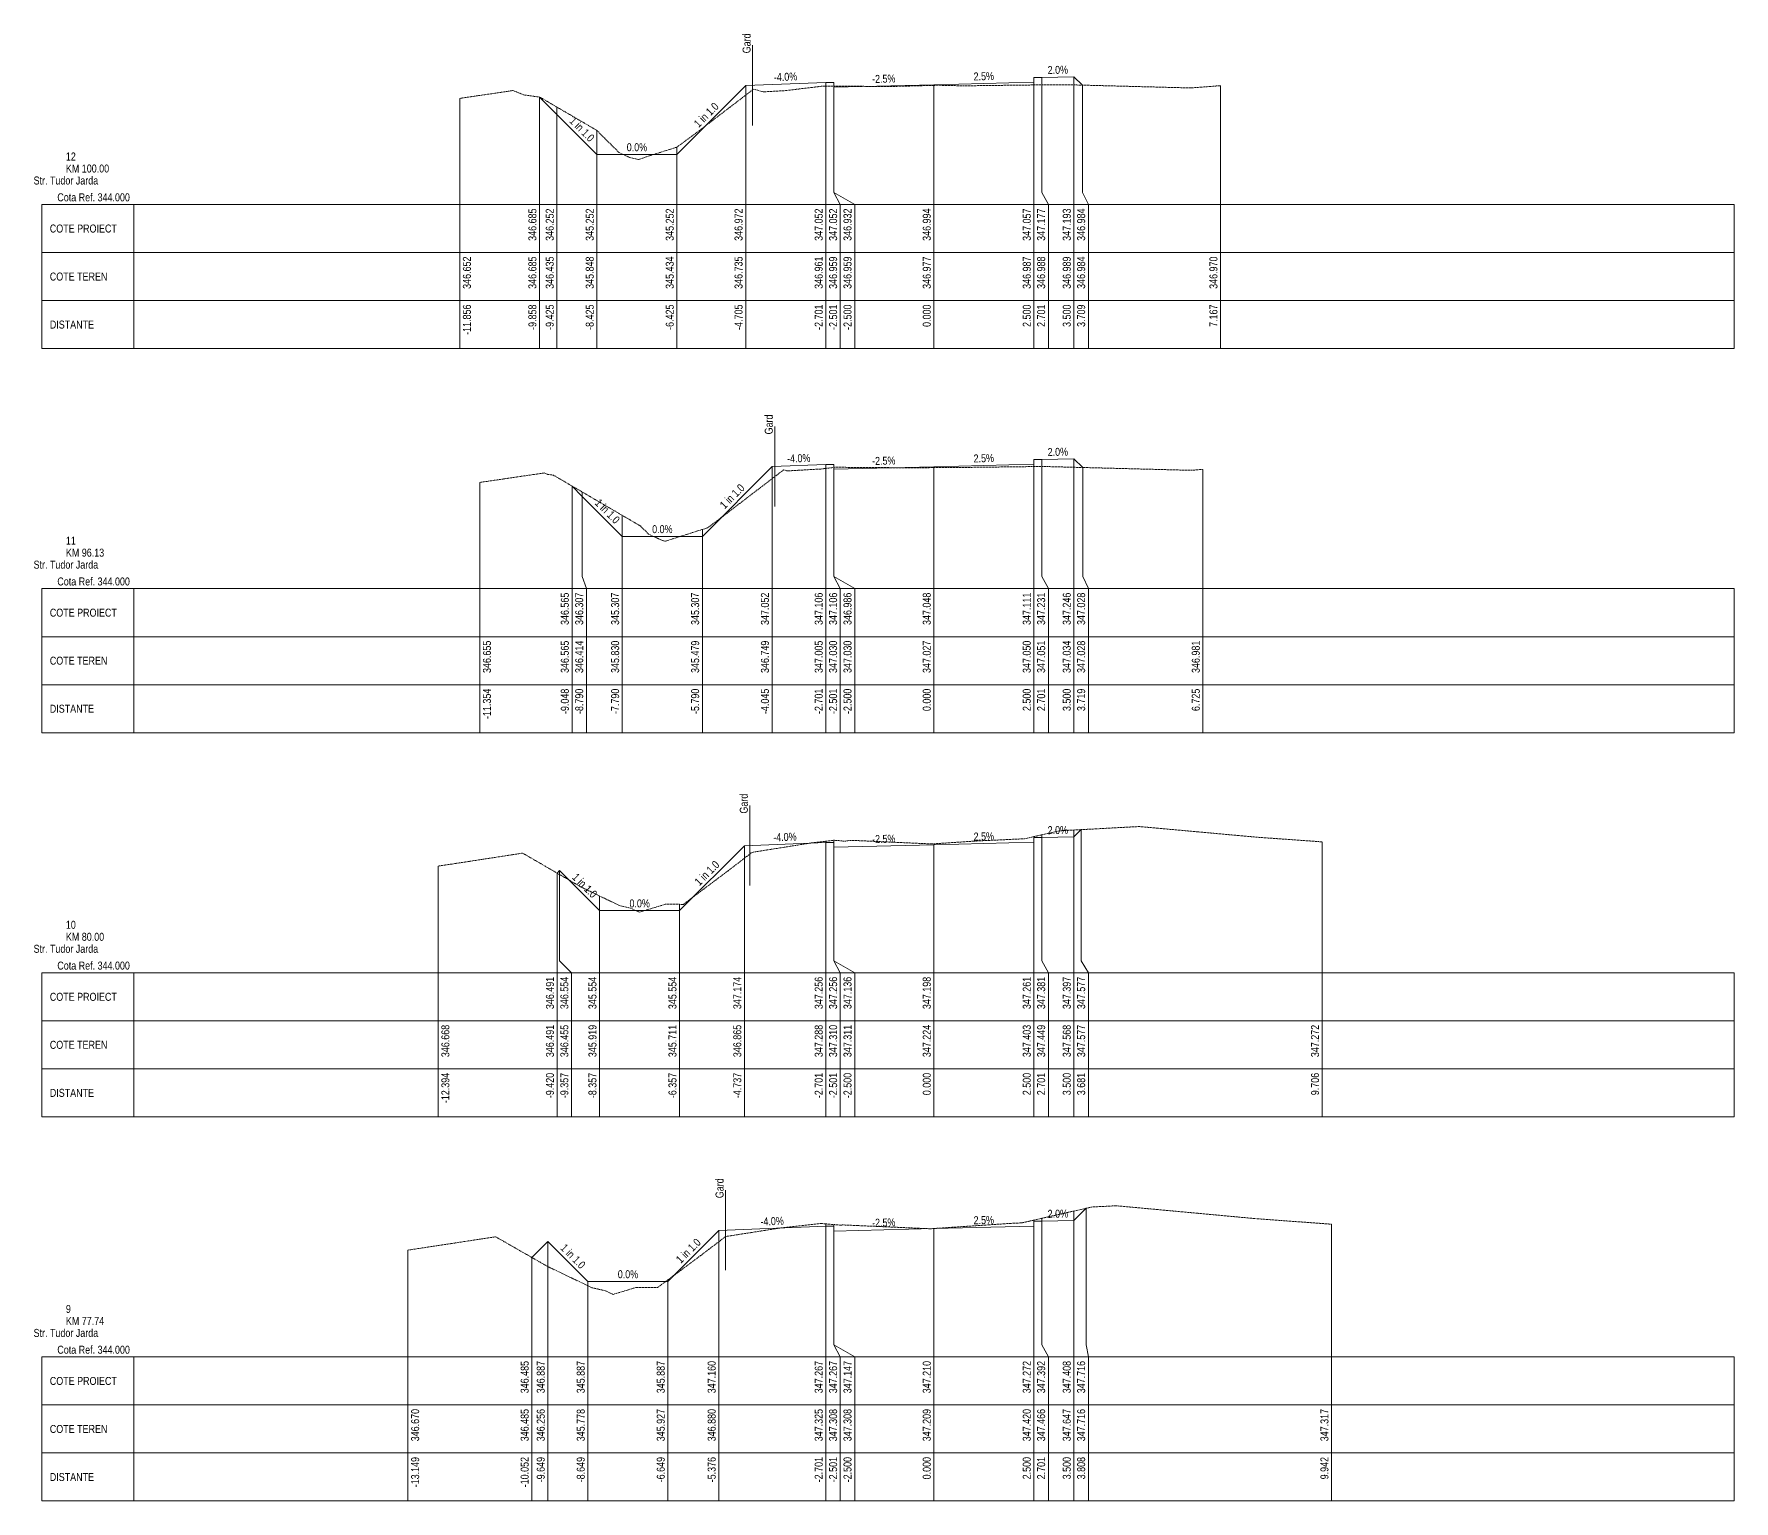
# Paper-space layout 'Str. Tudor Jarda-XS-1' of a CAD drawing. Extents: x 5 to 860, y 10 to 5944.
# Drawn here: x 5 to 430, y 778 to 1144.6 of the extents above; entities that cross this region are included whole.
import ezdxf
from ezdxf.enums import TextEntityAlignment as Align

# ---------------------------------------------------------------- set-up
doc = ezdxf.new("R2010")
doc.units = 0
doc.linetypes.add('DASHED2', pattern=[0.375, 0.25, -0.125])
doc.layers.add('ARD-No Plot', color=1, linetype='Continuous', lineweight=0, plot=False)
for name, color, linetype, lineweight in [('DESIGN-TEXT', 7, 'Continuous', 0), ('EXISTING-TEXT', 7, 'Continuous', 0), ('LINES', 7, 'Continuous', 0), ('Text', 7, 'Continuous', 0), ('X-RL', 7, 'Continuous', 0), ('XPLOT-DESIGN', 5, 'Continuous', 0), ('XPLOT-EXISTING', 3, 'DASHED2', 0), ('XPLOT-GRADE', 7, 'Continuous', 0), ('XPLOT-KM', 7, 'Continuous', 0), ('XPLOT-TITLE', 7, 'Continuous', 0)]:
    doc.layers.add(name, color=color, linetype=linetype, lineweight=lineweight)
doc.styles.add('Arial', font='arial.ttf', dxfattribs={"width": 0.8})

psp = doc.layouts.new('Str. Tudor Jarda-XS-1')

# ---------------------------------------------------------------- linework, layer by layer
at = {"layer": 'LINES'}
for p, q in [((184.663, 1141.787), (184.663, 1121.787)), ((182.95, 1105), (182.95, 1131.718)), ((182.95, 1105), (182.95, 1131.718)), ((182.95, 1105), (182.95, 1131.718)), ((202.99, 1105), (202.99, 1132.52)), ((202.99, 1105), (202.99, 1132.52)), ((202.99, 1105), (202.99, 1132.52)), ((204.99, 1105), (204.99, 1132.52)), ((204.99, 1105), (204.99, 1132.52)), ((204.99, 1105), (204.99, 1132.52)), ((205, 1105), (205, 1131.594)), ((205, 1105), (205, 1131.594)), ((205, 1105), (205, 1131.594)), ((230, 1105), (230, 1131.945)), ((230, 1105), (230, 1131.945)), ((230, 1105), (230, 1131.945)), ((255, 1105), (255, 1132.57)), ((255, 1105), (255, 1132.57)), ((255, 1105), (255, 1132.57)), ((257.01, 1105), (257.01, 1133.77)), ((257.01, 1105), (257.01, 1133.77)), ((257.01, 1105), (257.01, 1133.77)), ((265, 1105), (265, 1133.93)), ((265, 1105), (265, 1133.93)), ((265, 1105), (265, 1133.93)), ((267.094, 1105), (267.094, 1131.836)), ((267.094, 1105), (267.094, 1131.836)), ((267.094, 1105), (267.094, 1131.836)), ((301.667, 1105), (301.667, 1131.704)), ((301.667, 1105), (301.667, 1131.704)), ((111.442, 1105), (111.442, 1128.52)), ((111.442, 1105), (111.442, 1128.52)), ((131.419, 1105), (131.419, 1128.848)), ((131.419, 1105), (131.419, 1128.848)), ((131.419, 1105), (131.419, 1128.848)), ((135.75, 1105), (135.75, 1126.35)), ((135.75, 1105), (135.75, 1126.35)), ((135.75, 1105), (135.75, 1126.35)), ((145.75, 1105), (145.75, 1120.482)), ((145.75, 1105), (145.75, 1120.482)), ((145.75, 1105), (145.75, 1120.482)), ((165.75, 1105), (165.75, 1116.342)), ((165.75, 1105), (165.75, 1116.342)), ((165.75, 1105), (165.75, 1116.342)), ((111.442, 1102), (111.442, 1105)), ((111.442, 1102), (111.442, 1105)), ((131.419, 1102), (131.419, 1105)), ((131.419, 1102), (131.419, 1105)), ((131.419, 1102), (131.419, 1105)), ((135.75, 1102), (135.75, 1105)), ((135.75, 1102), (135.75, 1105)), ((135.75, 1102), (135.75, 1105)), ((145.75, 1102), (145.75, 1105)), ((145.75, 1102), (145.75, 1105)), ((145.75, 1102), (145.75, 1105)), ((165.75, 1102), (165.75, 1105)), ((165.75, 1102), (165.75, 1105)), ((165.75, 1102), (165.75, 1105)), ((182.95, 1102), (182.95, 1105)), ((182.95, 1102), (182.95, 1105)), ((182.95, 1102), (182.95, 1105)), ((202.99, 1102), (202.99, 1105)), ((202.99, 1102), (202.99, 1105)), ((202.99, 1102), (202.99, 1105)), ((206.59, 1102), (204.99, 1105)), ((206.59, 1102), (204.99, 1105)), ((206.59, 1102), (204.99, 1105)), ((210.19, 1102), (205, 1105)), ((210.19, 1102), (205, 1105)), ((210.19, 1102), (205, 1105)), ((230, 1102), (230, 1105)), ((230, 1102), (230, 1105)), ((230, 1102), (230, 1105)), ((255, 1102), (255, 1105)), ((255, 1102), (255, 1105)), ((255, 1102), (255, 1105)), ((258.6, 1102), (257.01, 1105)), ((258.6, 1102), (257.01, 1105)), ((258.6, 1102), (257.01, 1105)), ((265, 1102), (265, 1105)), ((265, 1102), (265, 1105)), ((265, 1102), (265, 1105)), ((268.6, 1102), (267.094, 1105)), ((268.6, 1102), (267.094, 1105)), ((268.6, 1102), (267.094, 1105)), ((301.667, 1102), (301.667, 1105)), ((301.667, 1102), (301.667, 1105)), ((6.982, 1090), (6.982, 1102)), ((6.982, 1102), (30, 1102)), ((30, 1066), (30, 1102)), ((30, 1102), (430, 1102)), ((111.442, 1066), (111.442, 1102)), ((111.442, 1066), (111.442, 1102)), ((131.419, 1066), (131.419, 1102)), ((131.419, 1066), (131.419, 1102)), ((131.419, 1066), (131.419, 1102)), ((135.75, 1066), (135.75, 1102)), ((135.75, 1066), (135.75, 1102)), ((135.75, 1066), (135.75, 1102)), ((145.75, 1066), (145.75, 1102)), ((145.75, 1066), (145.75, 1102)), ((145.75, 1066), (145.75, 1102)), ((165.75, 1066), (165.75, 1102)), ((165.75, 1066), (165.75, 1102)), ((165.75, 1066), (165.75, 1102)), ((182.95, 1066), (182.95, 1102)), ((182.95, 1066), (182.95, 1102)), ((182.95, 1066), (182.95, 1102)), ((202.99, 1066), (202.99, 1102)), ((202.99, 1066), (202.99, 1102)), ((202.99, 1066), (202.99, 1102)), ((206.59, 1066), (206.59, 1102)), ((206.59, 1066), (206.59, 1102)), ((206.59, 1066), (206.59, 1102)), ((210.19, 1066), (210.19, 1102)), ((210.19, 1066), (210.19, 1102)), ((210.19, 1066), (210.19, 1102)), ((230, 1066), (230, 1102)), ((230, 1066), (230, 1102)), ((230, 1066), (230, 1102)), ((255, 1066), (255, 1102)), ((255, 1066), (255, 1102)), ((255, 1066), (255, 1102)), ((258.6, 1066), (258.6, 1102)), ((258.6, 1066), (258.6, 1102)), ((258.6, 1066), (258.6, 1102)), ((265, 1066), (265, 1102)), ((265, 1066), (265, 1102)), ((265, 1066), (265, 1102)), ((268.6, 1066), (268.6, 1102)), ((268.6, 1066), (268.6, 1102)), ((268.6, 1066), (268.6, 1102)), ((301.667, 1066), (301.667, 1102)), ((301.667, 1066), (301.667, 1102)), ((430, 1066), (430, 1102)), ((6.982, 1078), (6.982, 1090)), ((6.982, 1090), (30, 1090)), ((30, 1090), (6.982, 1090)), ((30, 1090), (430, 1090)), ((6.982, 1066), (6.982, 1078)), ((6.982, 1078), (30, 1078)), ((30, 1078), (6.982, 1078)), ((30, 1078), (430, 1078)), ((30, 1066), (6.982, 1066)), ((30, 1066), (430, 1066)), ((190.204, 1046.544), (190.204, 1026.544)), ((202.99, 1009), (202.99, 1037.055)), ((202.99, 1009), (202.99, 1037.055)), ((202.99, 1009), (202.99, 1037.055)), ((204.99, 1009), (204.99, 1037.055)), ((204.99, 1009), (204.99, 1037.055)), ((204.99, 1009), (204.99, 1037.055)), ((255, 1009), (255, 1037.105)), ((255, 1009), (255, 1037.105)), ((255, 1009), (255, 1037.105)), ((257.01, 1009), (257.01, 1038.305)), ((257.01, 1009), (257.01, 1038.305)), ((257.01, 1009), (257.01, 1038.305)), ((265, 1009), (265, 1038.465)), ((265, 1009), (265, 1038.465)), ((265, 1009), (265, 1038.465)), ((189.549, 1009), (189.549, 1036.517)), ((189.549, 1009), (189.549, 1036.517)), ((189.549, 1009), (189.549, 1036.517)), ((205, 1009), (205, 1036.298)), ((205, 1009), (205, 1036.298)), ((205, 1009), (205, 1036.298)), ((230, 1009), (230, 1036.48)), ((230, 1009), (230, 1036.48)), ((230, 1009), (230, 1036.48)), ((267.186, 1009), (267.186, 1036.279)), ((267.186, 1009), (267.186, 1036.279)), ((267.186, 1009), (267.186, 1036.279)), ((297.252, 1009), (297.252, 1035.809)), ((297.252, 1009), (297.252, 1035.809)), ((116.458, 1009), (116.458, 1032.546)), ((116.458, 1009), (116.458, 1032.546)), ((139.522, 1009), (139.522, 1031.648)), ((139.522, 1009), (139.522, 1031.648)), ((139.522, 1009), (139.522, 1031.648)), ((142.101, 1009), (142.101, 1030.142)), ((142.101, 1009), (142.101, 1030.142)), ((142.101, 1009), (142.101, 1030.142)), ((152.101, 1009), (152.101, 1024.301)), ((152.101, 1009), (152.101, 1024.301)), ((152.101, 1009), (152.101, 1024.301)), ((172.101, 1009), (172.101, 1020.794)), ((172.101, 1009), (172.101, 1020.794)), ((172.101, 1009), (172.101, 1020.794)), ((116.458, 1006), (116.458, 1009)), ((116.458, 1006), (116.458, 1009)), ((139.522, 1006), (139.522, 1009)), ((139.522, 1006), (139.522, 1009)), ((139.522, 1006), (139.522, 1009)), ((143.122, 1006), (142.101, 1009)), ((143.122, 1006), (142.101, 1009)), ((143.122, 1006), (142.101, 1009)), ((152.101, 1006), (152.101, 1009)), ((152.101, 1006), (152.101, 1009)), ((152.101, 1006), (152.101, 1009)), ((172.101, 1006), (172.101, 1009)), ((172.101, 1006), (172.101, 1009)), ((172.101, 1006), (172.101, 1009)), ((189.549, 1006), (189.549, 1009)), ((189.549, 1006), (189.549, 1009)), ((189.549, 1006), (189.549, 1009)), ((202.99, 1006), (202.99, 1009)), ((202.99, 1006), (202.99, 1009)), ((202.99, 1006), (202.99, 1009)), ((206.59, 1006), (204.99, 1009)), ((206.59, 1006), (204.99, 1009)), ((206.59, 1006), (204.99, 1009)), ((210.19, 1006), (205, 1009)), ((210.19, 1006), (205, 1009)), ((210.19, 1006), (205, 1009)), ((230, 1006), (230, 1009)), ((230, 1006), (230, 1009)), ((230, 1006), (230, 1009)), ((255, 1006), (255, 1009)), ((255, 1006), (255, 1009)), ((255, 1006), (255, 1009)), ((258.6, 1006), (257.01, 1009)), ((258.6, 1006), (257.01, 1009)), ((258.6, 1006), (257.01, 1009)), ((265, 1006), (265, 1009)), ((265, 1006), (265, 1009)), ((265, 1006), (265, 1009)), ((268.6, 1006), (267.186, 1009)), ((268.6, 1006), (267.186, 1009)), ((268.6, 1006), (267.186, 1009)), ((297.252, 1006), (297.252, 1009)), ((297.252, 1006), (297.252, 1009)), ((6.982, 994), (6.982, 1006)), ((6.982, 1006), (30, 1006)), ((30, 970), (30, 1006)), ((30, 1006), (430, 1006)), ((116.458, 970), (116.458, 1006)), ((116.458, 970), (116.458, 1006)), ((139.522, 970), (139.522, 1006)), ((139.522, 970), (139.522, 1006)), ((139.522, 970), (139.522, 1006)), ((143.122, 970), (143.122, 1006)), ((143.122, 970), (143.122, 1006)), ((143.122, 970), (143.122, 1006)), ((152.101, 970), (152.101, 1006)), ((152.101, 970), (152.101, 1006)), ((152.101, 970), (152.101, 1006)), ((172.101, 970), (172.101, 1006)), ((172.101, 970), (172.101, 1006)), ((172.101, 970), (172.101, 1006)), ((189.549, 970), (189.549, 1006)), ((189.549, 970), (189.549, 1006)), ((189.549, 970), (189.549, 1006)), ((202.99, 970), (202.99, 1006)), ((202.99, 970), (202.99, 1006)), ((202.99, 970), (202.99, 1006)), ((206.59, 970), (206.59, 1006)), ((206.59, 970), (206.59, 1006)), ((206.59, 970), (206.59, 1006)), ((210.19, 970), (210.19, 1006)), ((210.19, 970), (210.19, 1006)), ((210.19, 970), (210.19, 1006)), ((230, 970), (230, 1006)), ((230, 970), (230, 1006)), ((230, 970), (230, 1006)), ((255, 970), (255, 1006)), ((255, 970), (255, 1006)), ((255, 970), (255, 1006)), ((258.6, 970), (258.6, 1006)), ((258.6, 970), (258.6, 1006)), ((258.6, 970), (258.6, 1006)), ((265, 970), (265, 1006)), ((265, 970), (265, 1006)), ((265, 970), (265, 1006)), ((268.6, 970), (268.6, 1006)), ((268.6, 970), (268.6, 1006)), ((268.6, 970), (268.6, 1006)), ((297.252, 970), (297.252, 1006)), ((297.252, 970), (297.252, 1006)), ((430, 970), (430, 1006)), ((6.982, 982), (6.982, 994)), ((6.982, 994), (30, 994)), ((30, 994), (6.982, 994)), ((30, 994), (430, 994)), ((6.982, 970), (6.982, 982)), ((6.982, 982), (30, 982)), ((30, 982), (6.982, 982)), ((30, 982), (430, 982)), ((30, 970), (6.982, 970)), ((30, 970), (430, 970)), ((183.962, 951.794), (183.962, 931.794)), ((255, 913), (255, 944.03)), ((255, 913), (255, 944.03)), ((255, 913), (255, 944.03)), ((257.01, 913), (257.01, 944.486)), ((257.01, 913), (257.01, 944.486)), ((257.01, 913), (257.01, 944.486)), ((265, 913), (265, 945.676)), ((265, 913), (265, 945.676)), ((265, 913), (265, 945.676)), ((266.808, 913), (266.808, 945.774)), ((266.808, 913), (266.808, 945.774)), ((266.808, 913), (266.808, 945.774)), ((182.633, 913), (182.633, 941.741)), ((182.633, 913), (182.633, 941.741)), ((182.633, 913), (182.633, 941.741)), ((202.99, 913), (202.99, 942.88)), ((202.99, 913), (202.99, 942.88)), ((202.99, 913), (202.99, 942.88)), ((204.99, 913), (204.99, 943.104)), ((204.99, 913), (204.99, 943.104)), ((204.99, 913), (204.99, 943.104)), ((205, 913), (205, 943.105)), ((205, 913), (205, 943.105)), ((205, 913), (205, 943.105)), ((230, 913), (230, 942.238)), ((230, 913), (230, 942.238)), ((230, 913), (230, 942.238)), ((327.065, 913), (327.065, 942.72)), ((327.065, 913), (327.065, 942.72)), ((106.062, 913), (106.062, 936.68)), ((106.062, 913), (106.062, 936.68)), ((136.433, 913), (136.433, 935.541)), ((136.433, 913), (136.433, 935.541)), ((136.433, 913), (136.433, 935.541)), ((135.802, 913), (135.802, 934.91)), ((135.802, 913), (135.802, 934.91)), ((135.802, 913), (135.802, 934.91)), ((146.433, 913), (146.433, 929.188)), ((146.433, 913), (146.433, 929.188)), ((146.433, 913), (146.433, 929.188)), ((166.433, 913), (166.433, 927.11)), ((166.433, 913), (166.433, 927.11)), ((166.433, 913), (166.433, 927.11)), ((6.982, 898), (6.982, 910)), ((6.982, 910), (30, 910)), ((30, 874), (30, 910)), ((30, 910), (430, 910)), ((106.062, 910), (106.062, 913)), ((106.062, 910), (106.062, 913)), ((106.062, 874), (106.062, 910)), ((106.062, 874), (106.062, 910)), ((135.802, 910), (135.802, 913)), ((135.802, 910), (135.802, 913)), ((135.802, 910), (135.802, 913)), ((135.802, 874), (135.802, 910)), ((135.802, 874), (135.802, 910)), ((135.802, 874), (135.802, 910)), ((139.402, 910), (136.433, 913)), ((139.402, 910), (136.433, 913)), ((139.402, 910), (136.433, 913)), ((139.402, 874), (139.402, 910)), ((139.402, 874), (139.402, 910)), ((139.402, 874), (139.402, 910)), ((146.433, 910), (146.433, 913)), ((146.433, 910), (146.433, 913)), ((146.433, 910), (146.433, 913)), ((146.433, 874), (146.433, 910)), ((146.433, 874), (146.433, 910)), ((146.433, 874), (146.433, 910)), ((166.433, 910), (166.433, 913)), ((166.433, 910), (166.433, 913)), ((166.433, 910), (166.433, 913)), ((166.433, 874), (166.433, 910)), ((166.433, 874), (166.433, 910)), ((166.433, 874), (166.433, 910)), ((182.633, 910), (182.633, 913)), ((182.633, 910), (182.633, 913)), ((182.633, 910), (182.633, 913)), ((182.633, 874), (182.633, 910)), ((182.633, 874), (182.633, 910)), ((182.633, 874), (182.633, 910)), ((202.99, 910), (202.99, 913)), ((202.99, 910), (202.99, 913)), ((202.99, 910), (202.99, 913)), ((202.99, 874), (202.99, 910)), ((202.99, 874), (202.99, 910)), ((202.99, 874), (202.99, 910)), ((206.59, 910), (204.99, 913)), ((206.59, 910), (204.99, 913)), ((206.59, 910), (204.99, 913)), ((210.19, 910), (205, 913)), ((210.19, 910), (205, 913)), ((210.19, 910), (205, 913)), ((206.59, 874), (206.59, 910)), ((206.59, 874), (206.59, 910)), ((206.59, 874), (206.59, 910)), ((210.19, 874), (210.19, 910)), ((210.19, 874), (210.19, 910)), ((210.19, 874), (210.19, 910)), ((230, 910), (230, 913)), ((230, 910), (230, 913)), ((230, 910), (230, 913)), ((230, 874), (230, 910)), ((230, 874), (230, 910)), ((230, 874), (230, 910)), ((255, 910), (255, 913)), ((255, 910), (255, 913)), ((255, 910), (255, 913)), ((255, 874), (255, 910)), ((255, 874), (255, 910)), ((255, 874), (255, 910)), ((258.6, 910), (257.01, 913)), ((258.6, 910), (257.01, 913)), ((258.6, 910), (257.01, 913)), ((258.6, 874), (258.6, 910)), ((258.6, 874), (258.6, 910)), ((258.6, 874), (258.6, 910)), ((265, 910), (265, 913)), ((265, 910), (265, 913)), ((265, 910), (265, 913)), ((265, 874), (265, 910)), ((265, 874), (265, 910)), ((265, 874), (265, 910)), ((268.6, 910), (266.808, 913)), ((268.6, 910), (266.808, 913)), ((268.6, 910), (266.808, 913)), ((268.6, 874), (268.6, 910)), ((268.6, 874), (268.6, 910)), ((268.6, 874), (268.6, 910)), ((327.065, 910), (327.065, 913)), ((327.065, 910), (327.065, 913)), ((327.065, 874), (327.065, 910)), ((327.065, 874), (327.065, 910)), ((430, 874), (430, 910)), ((6.982, 886), (6.982, 898)), ((6.982, 898), (30, 898)), ((30, 898), (6.982, 898)), ((30, 898), (430, 898)), ((6.982, 874), (6.982, 886)), ((6.982, 886), (30, 886)), ((30, 886), (6.982, 886)), ((30, 886), (430, 886)), ((30, 874), (6.982, 874)), ((30, 874), (430, 874)), ((177.903, 855.668), (177.903, 835.668)), ((265, 817), (265, 850.466)), ((265, 817), (265, 850.466)), ((265, 817), (265, 850.466)), ((268.082, 817), (268.082, 851.164)), ((268.082, 817), (268.082, 851.164)), ((268.082, 817), (268.082, 851.164)), ((202.99, 817), (202.99, 847.25)), ((202.99, 817), (202.99, 847.25)), ((202.99, 817), (202.99, 847.25)), ((204.99, 817), (204.99, 847.081)), ((204.99, 817), (204.99, 847.081)), ((204.99, 817), (204.99, 847.081)), ((205, 817), (205, 847.08)), ((205, 817), (205, 847.08)), ((205, 817), (205, 847.08)), ((230, 817), (230, 846.097)), ((230, 817), (230, 846.097)), ((230, 817), (230, 846.097)), ((255, 817), (255, 848.204)), ((255, 817), (255, 848.204)), ((255, 817), (255, 848.204)), ((257.01, 817), (257.01, 848.659)), ((257.01, 817), (257.01, 848.659)), ((257.01, 817), (257.01, 848.659)), ((329.415, 817), (329.415, 847.171)), ((329.415, 817), (329.415, 847.171)), ((133.506, 817), (133.506, 842.872)), ((133.506, 817), (133.506, 842.872)), ((133.506, 817), (133.506, 842.872)), ((176.236, 817), (176.236, 845.602)), ((176.236, 817), (176.236, 845.602)), ((176.236, 817), (176.236, 845.602)), ((98.509, 817), (98.509, 840.7)), ((98.509, 817), (98.509, 840.7)), ((129.484, 817), (129.484, 838.849)), ((129.484, 817), (129.484, 838.849)), ((129.484, 817), (129.484, 838.849)), ((163.506, 817), (163.506, 833.269)), ((163.506, 817), (163.506, 833.269)), ((163.506, 817), (163.506, 833.269)), ((143.506, 817), (143.506, 832.872)), ((143.506, 817), (143.506, 832.872)), ((143.506, 817), (143.506, 832.872)), ((98.509, 814), (98.509, 817)), ((98.509, 814), (98.509, 817)), ((129.484, 814), (129.484, 817)), ((129.484, 814), (129.484, 817)), ((129.484, 814), (129.484, 817)), ((133.506, 814), (133.506, 817)), ((133.506, 814), (133.506, 817)), ((133.506, 814), (133.506, 817)), ((143.506, 814), (143.506, 817)), ((143.506, 814), (143.506, 817)), ((143.506, 814), (143.506, 817)), ((163.506, 814), (163.506, 817)), ((163.506, 814), (163.506, 817)), ((163.506, 814), (163.506, 817)), ((176.236, 814), (176.236, 817)), ((176.236, 814), (176.236, 817)), ((176.236, 814), (176.236, 817)), ((202.99, 814), (202.99, 817)), ((202.99, 814), (202.99, 817)), ((202.99, 814), (202.99, 817)), ((206.59, 814), (204.99, 817)), ((206.59, 814), (204.99, 817)), ((206.59, 814), (204.99, 817)), ((210.19, 814), (205, 817)), ((210.19, 814), (205, 817)), ((210.19, 814), (205, 817)), ((230, 814), (230, 817)), ((230, 814), (230, 817)), ((230, 814), (230, 817)), ((255, 814), (255, 817)), ((255, 814), (255, 817)), ((255, 814), (255, 817)), ((258.6, 814), (257.01, 817)), ((258.6, 814), (257.01, 817)), ((258.6, 814), (257.01, 817)), ((265, 814), (265, 817)), ((265, 814), (265, 817)), ((265, 814), (265, 817)), ((268.6, 814), (268.082, 817)), ((268.6, 814), (268.082, 817)), ((268.6, 814), (268.082, 817)), ((329.415, 814), (329.415, 817)), ((329.415, 814), (329.415, 817)), ((6.982, 802), (6.982, 814)), ((6.982, 814), (30, 814)), ((30, 778), (30, 814)), ((30, 814), (430, 814)), ((98.509, 778), (98.509, 814)), ((98.509, 778), (98.509, 814)), ((129.484, 778), (129.484, 814)), ((129.484, 778), (129.484, 814)), ((129.484, 778), (129.484, 814)), ((133.506, 778), (133.506, 814)), ((133.506, 778), (133.506, 814)), ((133.506, 778), (133.506, 814)), ((143.506, 778), (143.506, 814)), ((143.506, 778), (143.506, 814)), ((143.506, 778), (143.506, 814)), ((163.506, 778), (163.506, 814)), ((163.506, 778), (163.506, 814)), ((163.506, 778), (163.506, 814)), ((176.236, 778), (176.236, 814)), ((176.236, 778), (176.236, 814)), ((176.236, 778), (176.236, 814)), ((202.99, 778), (202.99, 814)), ((202.99, 778), (202.99, 814)), ((202.99, 778), (202.99, 814)), ((206.59, 778), (206.59, 814)), ((206.59, 778), (206.59, 814)), ((206.59, 778), (206.59, 814)), ((210.19, 778), (210.19, 814)), ((210.19, 778), (210.19, 814)), ((210.19, 778), (210.19, 814)), ((230, 778), (230, 814)), ((230, 778), (230, 814)), ((230, 778), (230, 814)), ((255, 778), (255, 814)), ((255, 778), (255, 814)), ((255, 778), (255, 814)), ((258.6, 778), (258.6, 814)), ((258.6, 778), (258.6, 814)), ((258.6, 778), (258.6, 814)), ((265, 778), (265, 814)), ((265, 778), (265, 814)), ((265, 778), (265, 814)), ((268.6, 778), (268.6, 814)), ((268.6, 778), (268.6, 814)), ((268.6, 778), (268.6, 814)), ((329.415, 778), (329.415, 814)), ((329.415, 778), (329.415, 814)), ((430, 778), (430, 814)), ((6.982, 790), (6.982, 802)), ((6.982, 802), (30, 802)), ((30, 802), (6.982, 802)), ((30, 802), (430, 802)), ((6.982, 778), (6.982, 790)), ((6.982, 790), (30, 790)), ((30, 790), (6.982, 790)), ((30, 790), (430, 790)), ((30, 778), (6.982, 778)), ((30, 778), (430, 778))]:
    psp.add_line(p, q, dxfattribs=at)
at = {"layer": 'XPLOT-DESIGN'}
for p, q in [((165.75, 1114.518), (182.95, 1131.718)), ((182.95, 1131.718), (202.99, 1132.52)), ((202.99, 1132.52), (204.99, 1132.52)), ((204.99, 1132.52), (205, 1131.32)), ((205, 1131.32), (230, 1131.945)), ((230, 1131.945), (255, 1132.57)), ((255, 1132.57), (255.01, 1133.77)), ((255.01, 1133.77), (257.01, 1133.77)), ((257.01, 1133.77), (265, 1133.93)), ((265, 1133.93), (267.094, 1131.836)), ((131.419, 1128.848), (135.75, 1124.518)), ((135.75, 1124.518), (145.75, 1114.518)), ((145.75, 1114.518), (165.75, 1114.518)), ((189.549, 1036.517), (202.99, 1037.055)), ((202.99, 1037.055), (204.99, 1037.055)), ((204.99, 1037.055), (205, 1035.855)), ((230, 1036.48), (255, 1037.105)), ((255, 1037.105), (255.01, 1038.305)), ((255.01, 1038.305), (257.01, 1038.305)), ((257.01, 1038.305), (265, 1038.465)), ((265, 1038.465), (267.186, 1036.279)), ((172.101, 1019.069), (189.549, 1036.517)), ((205, 1035.855), (230, 1036.48)), ((139.522, 1031.648), (142.101, 1029.069)), ((142.101, 1029.069), (152.101, 1019.069)), ((152.101, 1019.069), (172.101, 1019.069)), ((255, 942.605), (255.01, 943.805)), ((255.01, 943.805), (257.01, 943.805)), ((257.01, 943.805), (265, 943.965)), ((265, 943.965), (266.808, 945.774)), ((166.433, 925.541), (182.633, 941.741)), ((182.633, 941.741), (202.99, 942.555)), ((202.99, 942.555), (204.99, 942.555)), ((204.99, 942.555), (205, 941.355)), ((205, 941.355), (230, 941.98)), ((230, 941.98), (255, 942.605)), ((135.802, 934.91), (136.433, 935.541)), ((136.433, 935.541), (146.433, 925.541)), ((146.433, 925.541), (166.433, 925.541)), ((265, 848.082), (268.082, 851.164)), ((176.236, 845.602), (202.99, 846.672)), ((202.99, 846.672), (204.99, 846.672)), ((204.99, 846.672), (205, 845.472)), ((205, 845.472), (230, 846.097)), ((230, 846.097), (255, 846.722)), ((255, 846.722), (255.01, 847.922)), ((255.01, 847.922), (257.01, 847.922)), ((257.01, 847.922), (265, 848.082)), ((129.484, 838.849), (133.506, 842.872)), ((133.506, 842.872), (143.506, 832.872)), ((163.506, 832.872), (176.236, 845.602)), ((143.506, 832.872), (163.506, 832.872))]:
    psp.add_line(p, q, dxfattribs=at)
at = {"layer": 'XPLOT-EXISTING'}
for p, q in [((111.442, 1128.52), (124.737, 1130.473)), ((124.737, 1130.473), (125.113, 1130.349)), ((182.95, 1129.345), (184.906, 1130.841)), ((184.906, 1130.841), (187.362, 1130.153)), ((187.362, 1130.153), (192.978, 1130.468)), ((192.978, 1130.468), (202.374, 1131.614)), ((202.374, 1131.614), (202.99, 1131.609)), ((202.99, 1131.609), (204.99, 1131.594)), ((204.99, 1131.594), (205, 1131.594)), ((205, 1131.594), (218.863, 1131.487)), ((218.863, 1131.487), (230, 1131.771)), ((230, 1131.771), (231.196, 1131.802)), ((230, 1131.771), (230, 1131.771)), ((231.196, 1131.802), (237.224, 1131.66)), ((237.224, 1131.66), (254.36, 1131.872)), ((254.36, 1131.872), (255, 1131.873)), ((255, 1131.873), (257.01, 1131.877)), ((257.01, 1131.877), (264.92, 1131.892)), ((264.92, 1131.892), (265, 1131.89)), ((265, 1131.89), (267.094, 1131.836)), ((267.094, 1131.836), (294.201, 1131.133)), ((294.201, 1131.133), (301.667, 1131.704)), ((125.113, 1130.349), (127.477, 1129.394)), ((127.477, 1129.394), (131.419, 1128.848)), ((131.419, 1128.848), (131.489, 1128.839)), ((131.489, 1128.839), (135.75, 1126.35)), ((135.75, 1126.35), (145.683, 1120.548)), ((171.31, 1120.446), (182.95, 1129.345)), ((145.683, 1120.548), (145.75, 1120.482)), ((145.75, 1120.482), (151.272, 1114.988)), ((165.762, 1116.346), (171.31, 1120.446)), ((151.272, 1114.988), (154.01, 1113.732)), ((154.01, 1113.732), (156.16, 1113.249)), ((156.16, 1113.249), (157.821, 1113.833)), ((157.821, 1113.833), (165.75, 1116.342)), ((165.75, 1116.342), (165.762, 1116.346)), ((116.458, 1032.546), (132.587, 1034.915)), ((132.587, 1034.915), (132.715, 1034.873)), ((132.715, 1034.873), (133.517, 1034.549)), ((133.517, 1034.549), (134.877, 1034.361)), ((134.877, 1034.361), (139.522, 1031.648)), ((175.519, 1022.764), (189.549, 1033.489)), ((189.549, 1033.489), (192.425, 1035.688)), ((192.425, 1035.688), (193.353, 1035.429)), ((193.353, 1035.429), (201.728, 1035.899)), ((201.728, 1035.899), (202.99, 1036.053)), ((202.99, 1036.053), (204.99, 1036.297)), ((204.99, 1036.297), (205, 1036.298)), ((205, 1036.298), (205.357, 1036.342)), ((205.357, 1036.342), (226.582, 1036.179)), ((226.582, 1036.179), (230, 1036.266)), ((230, 1036.266), (231.211, 1036.297)), ((230, 1036.266), (230, 1036.266)), ((231.211, 1036.297), (233.474, 1036.243)), ((233.474, 1036.243), (254.4, 1036.503)), ((254.4, 1036.503), (255, 1036.504)), ((255, 1036.504), (257.01, 1036.508)), ((257.01, 1036.508), (258.256, 1036.51)), ((258.256, 1036.51), (265, 1036.335)), ((265, 1036.335), (267.186, 1036.279)), ((267.186, 1036.279), (294.229, 1035.577)), ((294.229, 1035.577), (297.252, 1035.809)), ((139.522, 1031.648), (142.101, 1030.142)), ((142.101, 1030.142), (152.101, 1024.301)), ((152.101, 1024.301), (156.622, 1021.66)), ((156.622, 1021.66), (158.684, 1019.609)), ((163.502, 1018.073), (172.101, 1020.794)), ((172.101, 1020.794), (173.418, 1021.211)), ((173.418, 1021.211), (175.519, 1022.764)), ((158.684, 1019.609), (162.111, 1018.036)), ((162.111, 1018.036), (162.896, 1017.86)), ((162.896, 1017.86), (163.502, 1018.073)), ((239.991, 942.903), (252.67, 943.502)), ((252.67, 943.502), (255, 944.03)), ((255, 944.03), (257.01, 944.486)), ((257.01, 944.486), (261.414, 945.484)), ((261.414, 945.484), (265, 945.676)), ((265, 945.676), (266.808, 945.774)), ((266.808, 945.774), (281.319, 946.553)), ((281.319, 946.553), (310.671, 943.889)), ((310.671, 943.889), (327.065, 942.72)), ((109.57, 937.185), (127.174, 939.904)), ((127.174, 939.904), (135.802, 934.91)), ((182.633, 938.646), (184.527, 940.104)), ((184.527, 940.104), (199.658, 942.505)), ((199.658, 942.505), (202.99, 942.88)), ((202.99, 942.88), (204.99, 943.104)), ((204.99, 943.104), (205, 943.105)), ((205, 943.105), (205.105, 943.117)), ((205.105, 943.117), (207.751, 942.892)), ((207.751, 942.892), (209.153, 943.099)), ((209.153, 943.099), (209.831, 943.084)), ((209.831, 943.084), (229.488, 942.203)), ((229.488, 942.203), (230, 942.238)), ((230, 942.238), (239.991, 942.903)), ((230, 942.238), (230, 942.238)), ((106.062, 936.68), (109.57, 937.185)), ((167.365, 927.109), (178.567, 935.516)), ((178.567, 935.516), (182.633, 938.646)), ((135.802, 934.91), (136.433, 934.546)), ((136.433, 934.546), (141.938, 931.359)), ((141.938, 931.359), (146.433, 929.188)), ((146.433, 929.188), (151.329, 926.822)), ((151.329, 926.822), (154.186, 926.153)), ((156.361, 925.15), (162.83, 927.117)), ((162.83, 927.117), (166.433, 927.11)), ((166.433, 927.11), (167.365, 927.109)), ((154.186, 926.153), (156.361, 925.15)), ((257.01, 848.659), (265, 850.466)), ((265, 850.466), (268.082, 851.164)), ((268.082, 851.164), (269.423, 851.467)), ((269.423, 851.467), (275.637, 851.777)), ((275.637, 851.777), (310.4, 848.561)), ((177.928, 844.087), (191.465, 846.208)), ((191.465, 846.208), (201.78, 847.353)), ((201.78, 847.353), (202.99, 847.25)), ((202.99, 847.25), (204.99, 847.081)), ((204.99, 847.081), (205, 847.08)), ((205, 847.08), (206.717, 846.934)), ((206.717, 846.934), (207.143, 846.997)), ((207.143, 846.997), (223.078, 846.295)), ((223.078, 846.295), (229.051, 846.03)), ((229.051, 846.03), (230, 846.094)), ((230, 846.094), (248.957, 847.362)), ((230, 846.094), (230, 846.094)), ((248.957, 847.362), (251.889, 847.5)), ((251.889, 847.5), (255, 848.204)), ((255, 848.204), (257.01, 848.659)), ((310.4, 848.561), (329.415, 847.171)), ((99.592, 840.854), (120.429, 844.029)), ((120.429, 844.029), (129.484, 838.849)), ((170.843, 838.704), (176.236, 842.802)), ((176.236, 842.802), (177.928, 844.087)), ((98.509, 840.7), (99.592, 840.854)), ((129.484, 838.849), (133.372, 836.625)), ((163.506, 833.269), (170.843, 838.704)), ((133.372, 836.625), (133.506, 836.561)), ((133.506, 836.561), (143.506, 831.782)), ((160.902, 831.34), (163.506, 833.269)), ((143.506, 831.782), (144.514, 831.301)), ((144.514, 831.301), (147.89, 830.516)), ((147.89, 830.516), (149.808, 829.641)), ((149.808, 829.641), (155.525, 831.353)), ((155.525, 831.353), (160.902, 831.34))]:
    psp.add_line(p, q, dxfattribs=at)

# ---------------------------------------------------------------- texts
at = {"layer": 'ARD-No Plot', "style": 'Arial', "width": 0.8}
for p in [(13, 1107), (13, 1011), (13, 915), (13, 819)]:
    psp.add_text('Str. Tudor Jarda', height=2, dxfattribs=at).set_placement(p, align=Align.CENTER)
at = {"layer": 'DESIGN-TEXT', "style": 'Arial', "width": 0.8}
for s, p in [('346.685', (130.619, 1101)), ('346.252', (134.95, 1101)), ('345.252', (144.95, 1101)), ('345.252', (164.95, 1101)), ('346.972', (182.15, 1101)), ('347.052', (202.19, 1101)), ('347.052', (205.79, 1101)), ('346.932', (209.39, 1101)), ('346.994', (229.2, 1101)), ('347.057', (254.2, 1101)), ('347.177', (257.8, 1101)), ('347.193', (264.2, 1101)), ('346.984', (267.8, 1101)), ('346.565', (138.722, 1005)), ('346.307', (142.322, 1005)), ('345.307', (151.301, 1005)), ('345.307', (171.301, 1005)), ('347.052', (188.749, 1005)), ('347.106', (202.19, 1005)), ('347.106', (205.79, 1005)), ('346.986', (209.39, 1005)), ('347.048', (229.2, 1005)), ('347.111', (254.2, 1005)), ('347.231', (257.8, 1005)), ('347.246', (264.2, 1005)), ('347.028', (267.8, 1005)), ('346.491', (135.002, 909)), ('346.554', (138.602, 909)), ('345.554', (145.633, 909)), ('345.554', (165.633, 909)), ('347.174', (181.833, 909)), ('347.256', (202.19, 909)), ('347.256', (205.79, 909)), ('347.136', (209.39, 909)), ('347.198', (229.2, 909)), ('347.261', (254.2, 909)), ('347.381', (257.8, 909)), ('347.397', (264.2, 909)), ('347.577', (267.8, 909)), ('346.485', (128.684, 813)), ('346.887', (132.706, 813)), ('345.887', (142.706, 813)), ('345.887', (162.706, 813)), ('347.160', (175.436, 813)), ('347.267', (202.19, 813)), ('347.267', (205.79, 813)), ('347.147', (209.39, 813)), ('347.210', (229.2, 813)), ('347.272', (254.2, 813)), ('347.392', (257.8, 813)), ('347.408', (264.2, 813)), ('347.716', (267.8, 813))]:
    psp.add_text(s, height=2, rotation=90, dxfattribs=at).set_placement(p, align=Align.RIGHT)
at = {"layer": 'EXISTING-TEXT', "style": 'Arial', "width": 0.8}
for s, p in [('346.652', (114.242, 1089)), ('346.685', (130.619, 1089)), ('346.435', (134.95, 1089)), ('345.848', (144.95, 1089)), ('345.434', (164.95, 1089)), ('346.735', (182.15, 1089)), ('346.961', (202.19, 1089)), ('346.959', (205.79, 1089)), ('346.959', (209.39, 1089)), ('346.977', (229.2, 1089)), ('346.977', (229.2, 1089)), ('346.987', (254.2, 1089)), ('346.988', (257.8, 1089)), ('346.989', (264.2, 1089)), ('346.984', (267.8, 1089)), ('346.970', (300.867, 1089)), ('346.655', (119.258, 993)), ('346.565', (138.722, 993)), ('346.414', (142.322, 993)), ('345.830', (151.301, 993)), ('345.479', (171.301, 993)), ('346.749', (188.749, 993)), ('347.005', (202.19, 993)), ('347.030', (205.79, 993)), ('347.030', (209.39, 993)), ('347.027', (229.2, 993)), ('347.027', (229.2, 993)), ('347.050', (254.2, 993)), ('347.051', (257.8, 993)), ('347.034', (264.2, 993)), ('347.028', (267.8, 993)), ('346.981', (296.452, 993)), ('346.668', (108.862, 897)), ('346.491', (135.002, 897)), ('346.455', (138.602, 897)), ('345.919', (145.633, 897)), ('345.711', (165.633, 897)), ('346.865', (181.833, 897)), ('347.288', (202.19, 897)), ('347.310', (205.79, 897)), ('347.311', (209.39, 897)), ('347.224', (229.2, 897)), ('347.224', (229.2, 897)), ('347.403', (254.2, 897)), ('347.449', (257.8, 897)), ('347.568', (264.2, 897)), ('347.577', (267.8, 897)), ('347.272', (326.265, 897)), ('346.670', (101.309, 801)), ('346.485', (128.684, 801)), ('346.256', (132.706, 801)), ('345.778', (142.706, 801)), ('345.927', (162.706, 801)), ('346.880', (175.436, 801)), ('347.325', (202.19, 801)), ('347.308', (205.79, 801)), ('347.308', (209.39, 801)), ('347.209', (229.2, 801)), ('347.209', (229.2, 801)), ('347.420', (254.2, 801)), ('347.466', (257.8, 801)), ('347.647', (264.2, 801)), ('347.716', (267.8, 801)), ('347.317', (328.615, 801))]:
    psp.add_text(s, height=2, rotation=90, dxfattribs=at).set_placement(p, align=Align.RIGHT)
at = {"layer": 'Text', "style": 'Arial', "width": 0.8}
for p in [(184.163, 1139.787), (189.704, 1044.544), (183.462, 949.794), (177.403, 853.668)]:
    psp.add_text('Gard', height=2, rotation=90, dxfattribs=at).set_placement(p)
for s, p in [('-11.856', (114.242, 1077)), ('-11.856', (114.242, 1077)), ('-9.858', (130.619, 1077)), ('-9.858', (130.619, 1077)), ('-9.858', (130.619, 1077)), ('-9.425', (134.95, 1077)), ('-9.425', (134.95, 1077)), ('-9.425', (134.95, 1077)), ('-8.425', (144.95, 1077)), ('-8.425', (144.95, 1077)), ('-8.425', (144.95, 1077)), ('-6.425', (164.95, 1077)), ('-6.425', (164.95, 1077)), ('-6.425', (164.95, 1077)), ('-4.705', (182.15, 1077)), ('-4.705', (182.15, 1077)), ('-4.705', (182.15, 1077)), ('-2.701', (202.19, 1077)), ('-2.701', (202.19, 1077)), ('-2.701', (202.19, 1077)), ('-2.501', (205.79, 1077)), ('-2.501', (205.79, 1077)), ('-2.501', (205.79, 1077)), ('-2.500', (209.39, 1077)), ('-2.500', (209.39, 1077)), ('-2.500', (209.39, 1077)), ('0.000', (229.2, 1077)), ('0.000', (229.2, 1077)), ('0.000', (229.2, 1077)), ('2.500', (254.2, 1077)), ('2.500', (254.2, 1077)), ('2.500', (254.2, 1077)), ('2.701', (257.8, 1077)), ('2.701', (257.8, 1077)), ('2.701', (257.8, 1077)), ('3.500', (264.2, 1077)), ('3.500', (264.2, 1077)), ('3.500', (264.2, 1077)), ('3.709', (267.8, 1077)), ('3.709', (267.8, 1077)), ('3.709', (267.8, 1077)), ('7.167', (300.867, 1077)), ('7.167', (300.867, 1077)), ('-11.354', (119.258, 981)), ('-11.354', (119.258, 981)), ('-9.048', (138.722, 981)), ('-9.048', (138.722, 981)), ('-9.048', (138.722, 981)), ('-8.790', (142.322, 981)), ('-8.790', (142.322, 981)), ('-8.790', (142.322, 981)), ('-7.790', (151.301, 981)), ('-7.790', (151.301, 981)), ('-7.790', (151.301, 981)), ('-5.790', (171.301, 981)), ('-5.790', (171.301, 981)), ('-5.790', (171.301, 981)), ('-4.045', (188.749, 981)), ('-4.045', (188.749, 981)), ('-4.045', (188.749, 981)), ('-2.701', (202.19, 981)), ('-2.701', (202.19, 981)), ('-2.701', (202.19, 981)), ('-2.501', (205.79, 981)), ('-2.501', (205.79, 981)), ('-2.501', (205.79, 981)), ('-2.500', (209.39, 981)), ('-2.500', (209.39, 981)), ('-2.500', (209.39, 981)), ('0.000', (229.2, 981)), ('0.000', (229.2, 981)), ('0.000', (229.2, 981)), ('2.500', (254.2, 981)), ('2.500', (254.2, 981)), ('2.500', (254.2, 981)), ('2.701', (257.8, 981)), ('2.701', (257.8, 981)), ('2.701', (257.8, 981)), ('3.500', (264.2, 981)), ('3.500', (264.2, 981)), ('3.500', (264.2, 981)), ('3.719', (267.8, 981)), ('3.719', (267.8, 981)), ('3.719', (267.8, 981)), ('6.725', (296.452, 981)), ('6.725', (296.452, 981)), ('-12.394', (108.862, 885)), ('-12.394', (108.862, 885)), ('-9.420', (135.002, 885)), ('-9.420', (135.002, 885)), ('-9.420', (135.002, 885)), ('-9.357', (138.602, 885)), ('-9.357', (138.602, 885)), ('-9.357', (138.602, 885)), ('-8.357', (145.633, 885)), ('-8.357', (145.633, 885)), ('-8.357', (145.633, 885)), ('-6.357', (165.633, 885)), ('-6.357', (165.633, 885)), ('-6.357', (165.633, 885)), ('-4.737', (181.833, 885)), ('-4.737', (181.833, 885)), ('-4.737', (181.833, 885)), ('-2.701', (202.19, 885)), ('-2.701', (202.19, 885)), ('-2.701', (202.19, 885)), ('-2.501', (205.79, 885)), ('-2.501', (205.79, 885)), ('-2.501', (205.79, 885)), ('-2.500', (209.39, 885)), ('-2.500', (209.39, 885)), ('-2.500', (209.39, 885)), ('0.000', (229.2, 885)), ('0.000', (229.2, 885)), ('0.000', (229.2, 885)), ('2.500', (254.2, 885)), ('2.500', (254.2, 885)), ('2.500', (254.2, 885)), ('2.701', (257.8, 885)), ('2.701', (257.8, 885)), ('2.701', (257.8, 885)), ('3.500', (264.2, 885)), ('3.500', (264.2, 885)), ('3.500', (264.2, 885)), ('3.681', (267.8, 885)), ('3.681', (267.8, 885)), ('3.681', (267.8, 885)), ('9.706', (326.265, 885)), ('9.706', (326.265, 885)), ('-13.149', (101.309, 789)), ('-13.149', (101.309, 789)), ('-10.052', (128.684, 789)), ('-10.052', (128.684, 789)), ('-10.052', (128.684, 789)), ('-9.649', (132.706, 789)), ('-9.649', (132.706, 789)), ('-9.649', (132.706, 789)), ('-8.649', (142.706, 789)), ('-8.649', (142.706, 789)), ('-8.649', (142.706, 789)), ('-6.649', (162.706, 789)), ('-6.649', (162.706, 789)), ('-6.649', (162.706, 789)), ('-5.376', (175.436, 789)), ('-5.376', (175.436, 789)), ('-5.376', (175.436, 789)), ('-2.701', (202.19, 789)), ('-2.701', (202.19, 789)), ('-2.701', (202.19, 789)), ('-2.501', (205.79, 789)), ('-2.501', (205.79, 789)), ('-2.501', (205.79, 789)), ('-2.500', (209.39, 789)), ('-2.500', (209.39, 789)), ('-2.500', (209.39, 789)), ('0.000', (229.2, 789)), ('0.000', (229.2, 789)), ('0.000', (229.2, 789)), ('2.500', (254.2, 789)), ('2.500', (254.2, 789)), ('2.500', (254.2, 789)), ('2.701', (257.8, 789)), ('2.701', (257.8, 789)), ('2.701', (257.8, 789)), ('3.500', (264.2, 789)), ('3.500', (264.2, 789)), ('3.500', (264.2, 789)), ('3.808', (267.8, 789)), ('3.808', (267.8, 789)), ('3.808', (267.8, 789)), ('9.942', (328.615, 789)), ('9.942', (328.615, 789))]:
    psp.add_text(s, height=2, rotation=90, dxfattribs=at).set_placement(p, align=Align.RIGHT)
at = {"layer": 'X-RL', "style": 'Arial', "width": 0.8}
for p in [(29, 1102.8), (29, 1006.8), (29, 910.8), (29, 814.8)]:
    psp.add_text('Cota Ref. 344.000', height=2, dxfattribs=at).set_placement(p, align=Align.RIGHT)
at = {"layer": 'XPLOT-GRADE', "style": 'Arial', "width": 0.8}
for s, rotation, p in [('-4.0%', 2.29061, (192.938, 1132.918)), ('2.5%', 1.4321, (242.48, 1133.057)), ('2.0%', 1.14576, (260.989, 1134.65)), ('-2.5%', 1.4321, (217.48, 1132.432)), ('1 in 1.0', 45, (173.785, 1123.684)), ('1 in 1.0', 315, (141.316, 1120.084)), ('0.0%', 0, (155.75, 1115.318)), ('2.0%', 1.14576, (260.989, 1039.185)), ('-4.0%', 2.29061, (196.237, 1037.586)), ('-2.5%', 1.4321, (217.48, 1036.967)), ('2.5%', 1.4321, (242.48, 1037.592)), ('1 in 1.0', 45, (180.259, 1028.359)), ('1 in 1.0', 315, (147.666, 1024.635)), ('0.0%', 0, (162.101, 1019.869)), ('-4.0%', 2.29061, (192.78, 942.947)), ('-2.5%', 1.4321, (217.48, 942.467)), ('2.5%', 1.4321, (242.48, 943.092)), ('2.0%', 1.14576, (260.989, 944.685)), ('1 in 1.0', 45, (173.967, 934.206)), ('1 in 1.0', 315, (141.998, 931.106)), ('0.0%', 0, (156.433, 926.341)), ('2.0%', 1.14576, (260.989, 848.802)), ('-4.0%', 2.29061, (189.581, 846.936)), ('-2.5%', 1.4321, (217.48, 846.584)), ('2.5%', 1.4321, (242.48, 847.209)), ('1 in 1.0', 315, (139.072, 838.437)), ('1 in 1.0', 45, (169.305, 839.802)), ('0.0%', 0, (153.506, 833.672))]:
    psp.add_text(s, height=2, rotation=rotation, dxfattribs=at).set_placement(p, align=Align.CENTER)
at = {"layer": 'XPLOT-KM', "style": 'Arial', "width": 0.8}
for s, p in [('12', (13, 1113)), ('KM 100.00', (13, 1110)), ('11', (13, 1017)), ('KM 96.13', (13, 1014)), ('10', (13, 921)), ('KM 80.00', (13, 918)), ('9', (13, 825)), ('KM 77.74', (13, 822))]:
    psp.add_text(s, height=2, dxfattribs=at).set_placement(p)
at = {"layer": 'XPLOT-TITLE', "style": 'Arial', "width": 0.8}
for s, p in [('COTE PROIECT', (8.982, 1095)), ('COTE TEREN', (8.982, 1083)), ('DISTANTE', (8.982, 1071)), ('COTE PROIECT', (8.982, 999)), ('COTE TEREN', (8.982, 987)), ('DISTANTE', (8.982, 975)), ('COTE PROIECT', (8.982, 903)), ('COTE TEREN', (8.982, 891)), ('DISTANTE', (8.982, 879)), ('COTE PROIECT', (8.982, 807)), ('COTE TEREN', (8.982, 795)), ('DISTANTE', (8.982, 783))]:
    psp.add_text(s, height=2, dxfattribs=at).set_placement(p)

doc.saveas('drawing.dxf')
